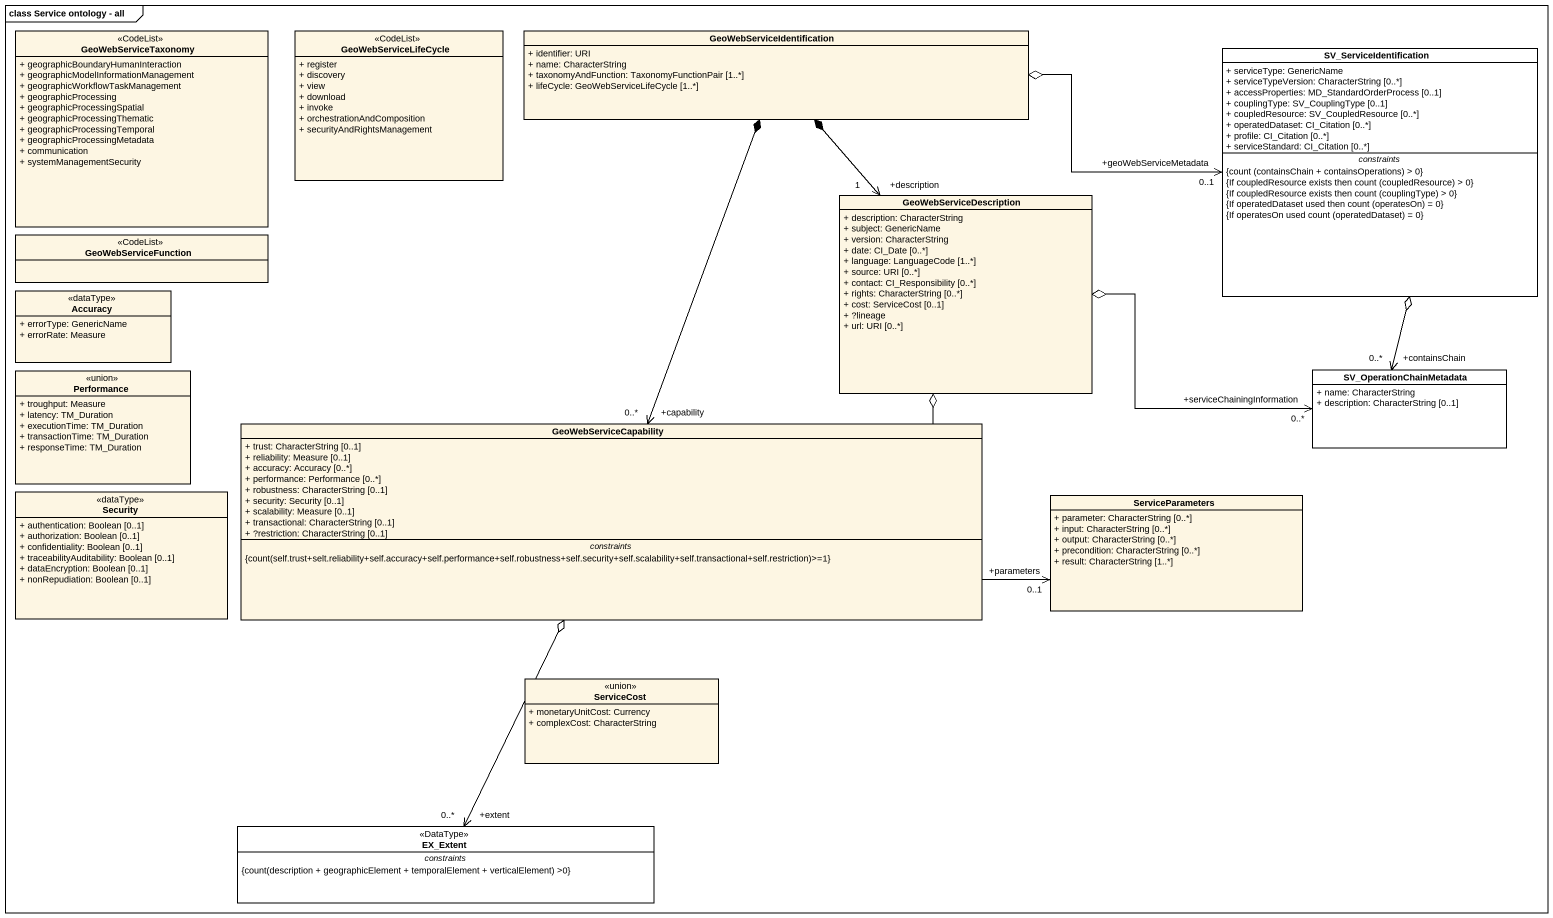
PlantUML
@startuml
mainframe class Service ontology - all
hide circle
hide empty members
skinparam classAttributeIconSize 0
class GeoWebServiceTaxonomy <<CodeList>> {
  + geographicBoundaryHumanInteraction
  + geographicModelInformationManagement
  + geographicWorkflowTaskManagement
  + geographicProcessing
  + geographicProcessingSpatial
  + geographicProcessingThematic
  + geographicProcessingTemporal
  + geographicProcessingMetadata
  + communication
  + systemManagementSecurity
}
class GeoWebServiceLifeCycle <<CodeList>> {
  + register
  + discovery
  + view
  + download
  + invoke
  + orchestrationAndComposition
  + securityAndRightsManagement
}
class GeoWebServiceIdentification {
  + identifier: URI
  + name: CharacterString
  + taxonomyAndFunction: TaxonomyFunctionPair [1..*]
  + lifeCycle: GeoWebServiceLifeCycle [1..*]
}
class SV_ServiceIdentification #FFFFFF {
  + serviceType: GenericName
  + serviceTypeVersion: CharacterString [0..*]
  + accessProperties: MD_StandardOrderProcess [0..1]
  + couplingType: SV_CouplingType [0..1]
  + coupledResource: SV_CoupledResource [0..*]
  + operatedDataset: CI_Citation [0..*]
  + profile: CI_Citation [0..*]
  + serviceStandard: CI_Citation [0..*]
  -- constraints --
  {field} {count (containsChain + containsOperations) > 0}
  {field} {If coupledResource exists then count (coupledResource) > 0}
  {field} {If coupledResource exists then count (couplingType) > 0}
  {field} {If operatedDataset used then count (operatesOn) = 0}
  {field} {If operatesOn used count (operatedDataset) = 0}
}
class GeoWebServiceDescription {
  + description: CharacterString
  + subject: GenericName
  + version: CharacterString
  + date: CI_Date [0..*]
  + language: LanguageCode [1..*]
  + source: URI [0..*]
  + contact: CI_Responsibility [0..*]
  + rights: CharacterString [0..*]
  + cost: ServiceCost [0..1]
  + ?lineage
  + url: URI [0..*]
}
class GeoWebServiceFunction <<CodeList>>
class Accuracy <<dataType>> {
  + errorType: GenericName
  + errorRate: Measure
}
class Performance <<union>> {
  + troughput: Measure
  + latency: TM_Duration
  + executionTime: TM_Duration
  + transactionTime: TM_Duration
  + responseTime: TM_Duration
}
class SV_OperationChainMetadata #FFFFFF {
  + name: CharacterString
  + description: CharacterString [0..1]
}
class GeoWebServiceCapability {
  + trust: CharacterString [0..1]
  + reliability: Measure [0..1]
  + accuracy: Accuracy [0..*]
  + performance: Performance [0..*]
  + robustness: CharacterString [0..1]
  + security: Security [0..1]
  + scalability: Measure [0..1]
  + transactional: CharacterString [0..1]
  + ?restriction: CharacterString [0..1]
  -- constraints --
  {field} {count(self.trust+selt.reliability+self.accuracy+self.performance+self.robustness+self.security+self.scalability+self.transactional+self.restriction)>=1}
}
class Security <<dataType>> {
  + authentication: Boolean [0..1]
  + authorization: Boolean [0..1]
  + confidentiality: Boolean [0..1]
  + traceabilityAuditability: Boolean [0..1]
  + dataEncryption: Boolean [0..1]
  + nonRepudiation: Boolean [0..1]
}
class ServiceParameters {
  + parameter: CharacterString [0..*]
  + input: CharacterString [0..*]
  + output: CharacterString [0..*]
  + precondition: CharacterString [0..*]
  + result: CharacterString [1..*]
}
class ServiceCost <<union>> {
  + monetaryUnitCost: Currency
  + complexCost: CharacterString
}
class EX_Extent <<DataType>> #FFFFFF {
  -- constraints --
  {field} {count(description + geographicElement + temporalElement + verticalElement) >0}
}
SV_ServiceIdentification "+geoWebServiceMetadata\n0..1" <-left-o GeoWebServiceIdentification
GeoWebServiceDescription "+description\n1" <-up-* GeoWebServiceIdentification
SV_OperationChainMetadata "+containsChain\n0..*" <-up-o SV_ServiceIdentification
SV_OperationChainMetadata "+serviceChainingInformation\n0..*" <-left-o GeoWebServiceDescription
GeoWebServiceCapability "+capability\n0..*" <-up-* GeoWebServiceIdentification
ServiceParameters "+parameters\n0..1" <-up-o GeoWebServiceDescription
EX_Extent "+extent\n0..*" <-up-o GeoWebServiceCapability
@enduml
